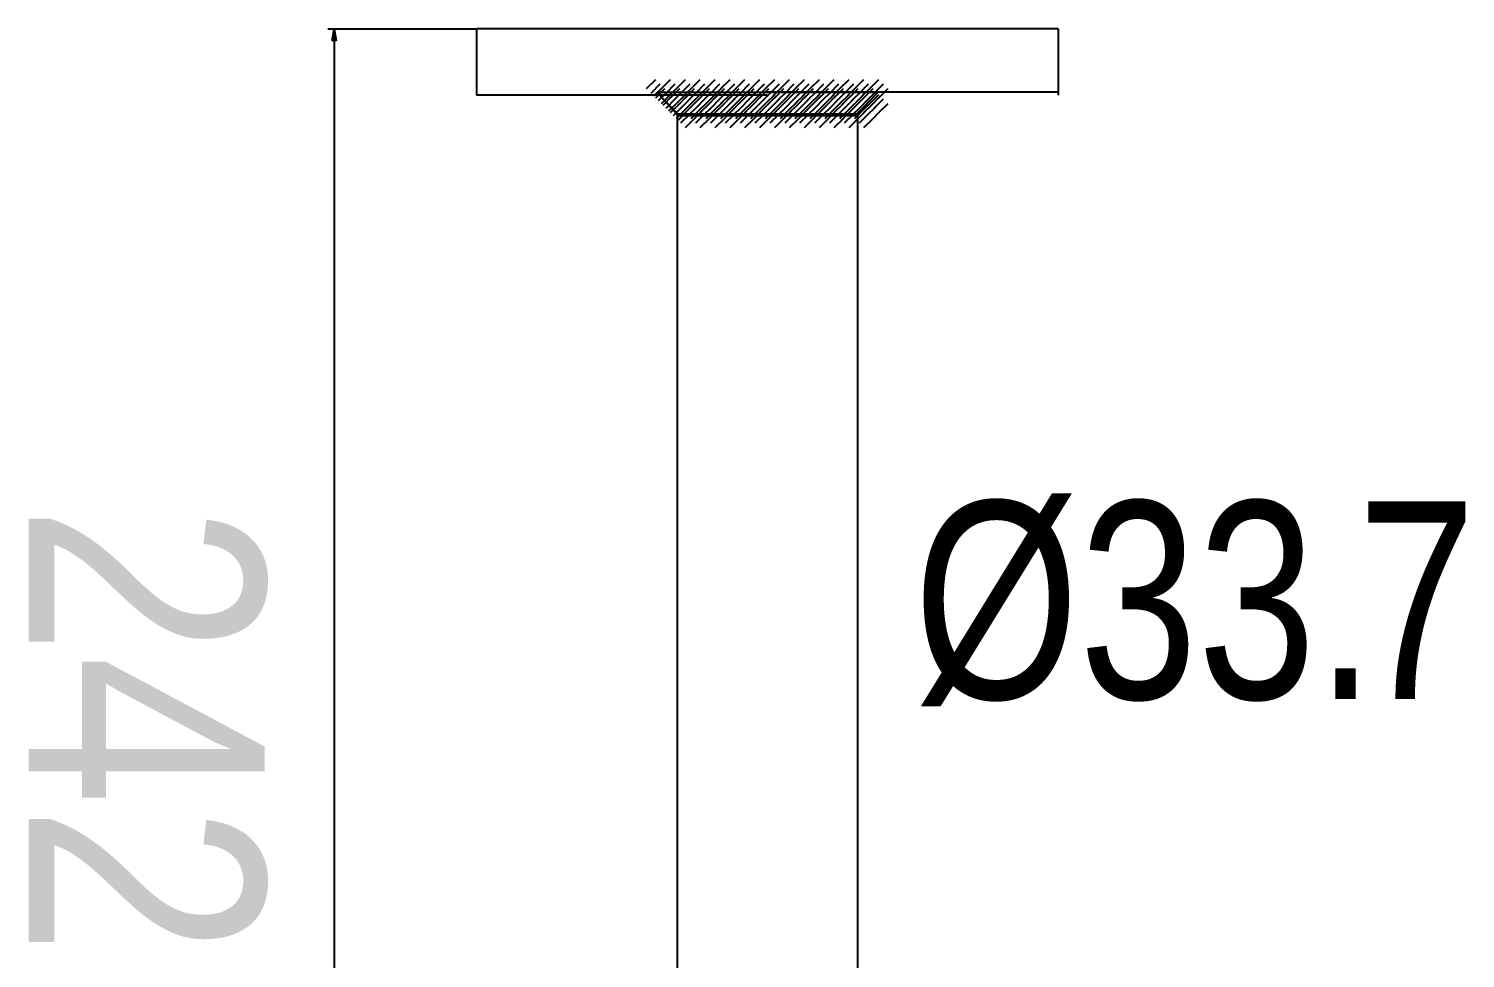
# Model space of a CAD drawing. Extents: x 0 to 170, y 4 to 247.
# Drawn here: x 8.63 to 35.9, y 17.42 to 35.07 of the extents above; entities that cross this region are included whole.
import ezdxf

# ---------------------------------------------------------------- set-up
doc = ezdxf.new("R2010")
doc.units = 0
doc.layers.add('LIVELLO_1', color=160, linetype='Continuous')
doc.styles.add('STD', font='txt')

# ---------------------------------------------------------------- blocks, each defined once
blk = doc.blocks.new('AI9-BLK319')
at = {"layer": 'LIVELLO_1', "color": 7}
for p, q in [((1.660967, -0.150378), (1.835461, 0.024288)), ((1.7483, -0.238228), (1.922794, -0.063907)), ((1.835461, -0.323322), (2.008577, -0.150378))]:
    blk.add_line(p, q, dxfattribs=at)
blk = doc.blocks.new('AI9-BLK318')
at = {"layer": 'LIVELLO_1', "color": 7}
blk.add_blockref('AI9-BLK319', (0, 0), dxfattribs=at)
blk = doc.blocks.new('AI9-BLK317')
at = {"layer": 'LIVELLO_1', "color": 7}
for p, q in [((1.768712, -0.079926), (1.941828, 0.094396)), ((1.854495, -0.16502), (2.029161, 0.007924)), ((1.941828, -0.253215), (2.115633, -0.079926))]:
    blk.add_line(p, q, dxfattribs=at)
blk = doc.blocks.new('AI9-BLK316')
at = {"layer": 'LIVELLO_1', "color": 7}
blk.add_blockref('AI9-BLK317', (0, 0), dxfattribs=at)
blk = doc.blocks.new('AI9-BLK315')
at = {"layer": 'LIVELLO_1', "color": 7}
for p, q in [((1.839423, 0.008613), (2.011677, 0.181557)), ((1.925895, -0.078204), (2.099011, 0.095085)), ((2.011677, -0.164676), (2.186171, 0.008613))]:
    blk.add_line(p, q, dxfattribs=at)
blk = doc.blocks.new('AI9-BLK314')
at = {"layer": 'LIVELLO_1', "color": 7}
blk.add_blockref('AI9-BLK315', (0, 0), dxfattribs=at)
blk = doc.blocks.new('AI9-BLK311')
at = {"layer": 'LIVELLO_1', "color": 7}
for p, q in [((1.379502, -0.150378), (1.553996, 0.024288)), ((1.466663, -0.238228), (1.639779, -0.063907)), ((1.553996, -0.323322), (1.726251, -0.150378))]:
    blk.add_line(p, q, dxfattribs=at)
blk = doc.blocks.new('AI9-BLK310')
at = {"layer": 'LIVELLO_1', "color": 7}
blk.add_blockref('AI9-BLK311', (0, 0), dxfattribs=at)
blk = doc.blocks.new('AI9-BLK309')
at = {"layer": 'LIVELLO_1', "color": 7}
for p, q in [((1.520579, -0.079926), (1.694384, 0.094396)), ((1.607051, -0.16502), (1.780167, 0.007924)), ((1.694384, -0.253215), (1.8675, -0.079926))]:
    blk.add_line(p, q, dxfattribs=at)
blk = doc.blocks.new('AI9-BLK308')
at = {"layer": 'LIVELLO_1', "color": 7}
blk.add_blockref('AI9-BLK309', (0, 0), dxfattribs=at)
blk = doc.blocks.new('AI9-BLK307')
at = {"layer": 'LIVELLO_1', "color": 7}
for p, q in [((1.660967, 0.008613), (1.835461, 0.181557)), ((1.7483, -0.078204), (1.922794, 0.095085)), ((1.835461, -0.164676), (2.008577, 0.008613))]:
    blk.add_line(p, q, dxfattribs=at)
blk = doc.blocks.new('AI9-BLK306')
at = {"layer": 'LIVELLO_1', "color": 7}
blk.add_blockref('AI9-BLK307', (0, 0), dxfattribs=at)
blk = doc.blocks.new('AI9-BLK305')
at = {"layer": 'LIVELLO_1', "color": 7}
for p, q in [((1.768712, 0.088711), (1.941828, 0.261655)), ((1.854495, 0.000517), (2.029161, 0.173805)), ((1.941828, -0.085955), (2.115633, 0.088711))]:
    blk.add_line(p, q, dxfattribs=at)
blk = doc.blocks.new('AI9-BLK304')
at = {"layer": 'LIVELLO_1', "color": 7}
blk.add_blockref('AI9-BLK305', (0, 0), dxfattribs=at)
blk = doc.blocks.new('AI9-BLK303')
at = {"layer": 'LIVELLO_1', "color": 7}
for p, q in [((1.839423, 0.158647), (2.011677, 0.331935)), ((1.925895, 0.072175), (2.099011, 0.246841)), ((2.011677, -0.015675), (2.186171, 0.158647))]:
    blk.add_line(p, q, dxfattribs=at)
blk = doc.blocks.new('AI9-BLK302')
at = {"layer": 'LIVELLO_1', "color": 7}
blk.add_blockref('AI9-BLK303', (0, 0), dxfattribs=at)
blk = doc.blocks.new('AI9-BLK301')
at = {"layer": 'LIVELLO_1', "color": 7}
for p, q in [((1.097866, -0.150378), (1.270121, 0.024288)), ((1.184338, -0.238228), (1.357454, -0.063907)), ((1.270121, -0.323322), (1.444615, -0.150378))]:
    blk.add_line(p, q, dxfattribs=at)
blk = doc.blocks.new('AI9-BLK300')
at = {"layer": 'LIVELLO_1', "color": 7}
blk.add_blockref('AI9-BLK301', (0, 0), dxfattribs=at)
blk = doc.blocks.new('AI9-BLK299')
at = {"layer": 'LIVELLO_1', "color": 7}
for p, q in [((1.238253, -0.079926), (1.411369, 0.094396)), ((1.325587, -0.16502), (1.49853, 0.007924)), ((1.411369, -0.253215), (1.585864, -0.079926))]:
    blk.add_line(p, q, dxfattribs=at)
blk = doc.blocks.new('AI9-BLK298')
at = {"layer": 'LIVELLO_1', "color": 7}
blk.add_blockref('AI9-BLK299', (0, 0), dxfattribs=at)
blk = doc.blocks.new('AI9-BLK297')
at = {"layer": 'LIVELLO_1', "color": 7}
for p, q in [((1.379502, 0.008613), (1.553996, 0.181557)), ((1.466663, -0.078204), (1.639779, 0.095085)), ((1.553996, -0.164676), (1.726251, 0.008613))]:
    blk.add_line(p, q, dxfattribs=at)
blk = doc.blocks.new('AI9-BLK296')
at = {"layer": 'LIVELLO_1', "color": 7}
blk.add_blockref('AI9-BLK297', (0, 0), dxfattribs=at)
blk = doc.blocks.new('AI9-BLK295')
at = {"layer": 'LIVELLO_1', "color": 7}
for p, q in [((1.520579, 0.088711), (1.694384, 0.261655)), ((1.607051, 0.000517), (1.780167, 0.173805)), ((1.694384, -0.085955), (1.8675, 0.088711))]:
    blk.add_line(p, q, dxfattribs=at)
blk = doc.blocks.new('AI9-BLK294')
at = {"layer": 'LIVELLO_1', "color": 7}
blk.add_blockref('AI9-BLK295', (0, 0), dxfattribs=at)
blk = doc.blocks.new('AI9-BLK293')
at = {"layer": 'LIVELLO_1', "color": 7}
for p, q in [((1.660967, 0.158647), (1.835461, 0.331935)), ((1.7483, 0.072175), (1.922794, 0.246841)), ((1.835461, -0.015675), (2.008577, 0.158647))]:
    blk.add_line(p, q, dxfattribs=at)
blk = doc.blocks.new('AI9-BLK292')
at = {"layer": 'LIVELLO_1', "color": 7}
blk.add_blockref('AI9-BLK293', (0, 0), dxfattribs=at)
blk = doc.blocks.new('AI9-BLK291')
at = {"layer": 'LIVELLO_1', "color": 7}
for p, q in [((0.81399, -0.150378), (0.988484, 0.024288)), ((0.901323, -0.238228), (1.075817, -0.063907)), ((0.988484, -0.323322), (1.1616, -0.150378))]:
    blk.add_line(p, q, dxfattribs=at)
blk = doc.blocks.new('AI9-BLK290')
at = {"layer": 'LIVELLO_1', "color": 7}
blk.add_blockref('AI9-BLK291', (0, 0), dxfattribs=at)
blk = doc.blocks.new('AI9-BLK289')
at = {"layer": 'LIVELLO_1', "color": 7}
for p, q in [((0.956617, -0.079926), (1.129733, 0.094396)), ((1.0424, -0.16502), (1.216894, 0.007924)), ((1.129733, -0.253215), (1.303538, -0.079926))]:
    blk.add_line(p, q, dxfattribs=at)
blk = doc.blocks.new('AI9-BLK288')
at = {"layer": 'LIVELLO_1', "color": 7}
blk.add_blockref('AI9-BLK289', (0, 0), dxfattribs=at)
blk = doc.blocks.new('AI9-BLK287')
at = {"layer": 'LIVELLO_1', "color": 7}
for p, q in [((1.097866, 0.008613), (1.270121, 0.181557)), ((1.184338, -0.078204), (1.357454, 0.095085)), ((1.270121, -0.164676), (1.444615, 0.008613))]:
    blk.add_line(p, q, dxfattribs=at)
blk = doc.blocks.new('AI9-BLK286')
at = {"layer": 'LIVELLO_1', "color": 7}
blk.add_blockref('AI9-BLK287', (0, 0), dxfattribs=at)
blk = doc.blocks.new('AI9-BLK285')
at = {"layer": 'LIVELLO_1', "color": 7}
for p, q in [((1.238253, 0.088711), (1.411369, 0.261655)), ((1.325587, 0.000517), (1.49853, 0.173805)), ((1.411369, -0.085955), (1.585864, 0.088711))]:
    blk.add_line(p, q, dxfattribs=at)
blk = doc.blocks.new('AI9-BLK284')
at = {"layer": 'LIVELLO_1', "color": 7}
blk.add_blockref('AI9-BLK285', (0, 0), dxfattribs=at)
blk = doc.blocks.new('AI9-BLK283')
at = {"layer": 'LIVELLO_1', "color": 7}
for p, q in [((1.379502, 0.158647), (1.553996, 0.331935)), ((1.466663, 0.072175), (1.639779, 0.246841)), ((1.553996, -0.015675), (1.726251, 0.158647))]:
    blk.add_line(p, q, dxfattribs=at)
blk = doc.blocks.new('AI9-BLK282')
at = {"layer": 'LIVELLO_1', "color": 7}
blk.add_blockref('AI9-BLK283', (0, 0), dxfattribs=at)
blk = doc.blocks.new('AI9-BLK281')
at = {"layer": 'LIVELLO_1', "color": 7}
for p, q in [((0.532353, -0.150378), (0.70702, 0.024288)), ((0.619687, -0.238228), (0.792803, -0.063907)), ((0.70702, -0.323322), (0.879274, -0.150378))]:
    blk.add_line(p, q, dxfattribs=at)
blk = doc.blocks.new('AI9-BLK280')
at = {"layer": 'LIVELLO_1', "color": 7}
blk.add_blockref('AI9-BLK281', (0, 0), dxfattribs=at)
blk = doc.blocks.new('AI9-BLK279')
at = {"layer": 'LIVELLO_1', "color": 7}
for p, q in [((0.673602, -0.079926), (0.847407, 0.094396)), ((0.760074, -0.16502), (0.93319, 0.007924)), ((0.847407, -0.253215), (1.020523, -0.079926))]:
    blk.add_line(p, q, dxfattribs=at)
blk = doc.blocks.new('AI9-BLK278')
at = {"layer": 'LIVELLO_1', "color": 7}
blk.add_blockref('AI9-BLK279', (0, 0), dxfattribs=at)
blk = doc.blocks.new('AI9-BLK277')
at = {"layer": 'LIVELLO_1', "color": 7}
for p, q in [((0.81399, 0.008613), (0.988484, 0.181557)), ((0.901323, -0.078204), (1.075817, 0.095085)), ((0.988484, -0.164676), (1.1616, 0.008613))]:
    blk.add_line(p, q, dxfattribs=at)
blk = doc.blocks.new('AI9-BLK276')
at = {"layer": 'LIVELLO_1', "color": 7}
blk.add_blockref('AI9-BLK277', (0, 0), dxfattribs=at)
blk = doc.blocks.new('AI9-BLK275')
at = {"layer": 'LIVELLO_1', "color": 7}
for p, q in [((0.956617, 0.088711), (1.129733, 0.261655)), ((1.0424, 0.000517), (1.216894, 0.173805)), ((1.129733, -0.085955), (1.303538, 0.088711))]:
    blk.add_line(p, q, dxfattribs=at)
blk = doc.blocks.new('AI9-BLK274')
at = {"layer": 'LIVELLO_1', "color": 7}
blk.add_blockref('AI9-BLK275', (0, 0), dxfattribs=at)
blk = doc.blocks.new('AI9-BLK273')
at = {"layer": 'LIVELLO_1', "color": 7}
for p, q in [((1.097866, 0.158647), (1.270121, 0.331935)), ((1.184338, 0.072175), (1.357454, 0.246841)), ((1.270121, -0.015675), (1.444615, 0.158647))]:
    blk.add_line(p, q, dxfattribs=at)
blk = doc.blocks.new('AI9-BLK272')
at = {"layer": 'LIVELLO_1', "color": 7}
blk.add_blockref('AI9-BLK273', (0, 0), dxfattribs=at)
blk = doc.blocks.new('AI9-BLK271')
at = {"layer": 'LIVELLO_1', "color": 7}
for p, q in [((0.250889, -0.150378), (0.423144, 0.024288)), ((0.33805, -0.238228), (0.510477, -0.063907)), ((0.423144, -0.323322), (0.597638, -0.150378))]:
    blk.add_line(p, q, dxfattribs=at)
blk = doc.blocks.new('AI9-BLK270')
at = {"layer": 'LIVELLO_1', "color": 7}
blk.add_blockref('AI9-BLK271', (0, 0), dxfattribs=at)
blk = doc.blocks.new('AI9-BLK269')
at = {"layer": 'LIVELLO_1', "color": 7}
for p, q in [((0.391277, -0.079926), (0.564393, 0.094396)), ((0.478438, -0.16502), (0.651554, 0.007924)), ((0.564393, -0.253215), (0.738887, -0.079926))]:
    blk.add_line(p, q, dxfattribs=at)
blk = doc.blocks.new('AI9-BLK268')
at = {"layer": 'LIVELLO_1', "color": 7}
blk.add_blockref('AI9-BLK269', (0, 0), dxfattribs=at)
blk = doc.blocks.new('AI9-BLK267')
at = {"layer": 'LIVELLO_1', "color": 7}
for p, q in [((0.532353, 0.008613), (0.70702, 0.181557)), ((0.619687, -0.078204), (0.792803, 0.095085)), ((0.70702, -0.164676), (0.879274, 0.008613))]:
    blk.add_line(p, q, dxfattribs=at)
blk = doc.blocks.new('AI9-BLK266')
at = {"layer": 'LIVELLO_1', "color": 7}
blk.add_blockref('AI9-BLK267', (0, 0), dxfattribs=at)
blk = doc.blocks.new('AI9-BLK265')
at = {"layer": 'LIVELLO_1', "color": 7}
for p, q in [((0.673602, 0.088711), (0.847407, 0.261655)), ((0.760074, 0.000517), (0.93319, 0.173805)), ((0.847407, -0.085955), (1.020523, 0.088711))]:
    blk.add_line(p, q, dxfattribs=at)
blk = doc.blocks.new('AI9-BLK264')
at = {"layer": 'LIVELLO_1', "color": 7}
blk.add_blockref('AI9-BLK265', (0, 0), dxfattribs=at)
blk = doc.blocks.new('AI9-BLK263')
at = {"layer": 'LIVELLO_1', "color": 7}
for p, q in [((0.81399, 0.158647), (0.988484, 0.331935)), ((0.901323, 0.072175), (1.075817, 0.246841)), ((0.988484, -0.015675), (1.1616, 0.158647))]:
    blk.add_line(p, q, dxfattribs=at)
blk = doc.blocks.new('AI9-BLK262')
at = {"layer": 'LIVELLO_1', "color": 7}
blk.add_blockref('AI9-BLK263', (0, 0), dxfattribs=at)
blk = doc.blocks.new('AI9-BLK261')
at = {"layer": 'LIVELLO_1', "color": 7}
for p, q in [((-0.032987, -0.150378), (0.141507, 0.024288)), ((0.054346, -0.238228), (0.22884, -0.063907)), ((0.141507, -0.323322), (0.314623, -0.150378))]:
    blk.add_line(p, q, dxfattribs=at)
blk = doc.blocks.new('AI9-BLK260')
at = {"layer": 'LIVELLO_1', "color": 7}
blk.add_blockref('AI9-BLK261', (0, 0), dxfattribs=at)
blk = doc.blocks.new('AI9-BLK259')
at = {"layer": 'LIVELLO_1', "color": 7}
for p, q in [((0.10964, -0.079926), (0.282756, 0.094396)), ((0.195423, -0.16502), (0.369917, 0.007924)), ((0.282756, -0.253215), (0.456561, -0.079926))]:
    blk.add_line(p, q, dxfattribs=at)
blk = doc.blocks.new('AI9-BLK258')
at = {"layer": 'LIVELLO_1', "color": 7}
blk.add_blockref('AI9-BLK259', (0, 0), dxfattribs=at)
blk = doc.blocks.new('AI9-BLK257')
at = {"layer": 'LIVELLO_1', "color": 7}
for p, q in [((0.250889, 0.008613), (0.423144, 0.181557)), ((0.33805, -0.078204), (0.510477, 0.095085)), ((0.423144, -0.164676), (0.597638, 0.008613))]:
    blk.add_line(p, q, dxfattribs=at)
blk = doc.blocks.new('AI9-BLK256')
at = {"layer": 'LIVELLO_1', "color": 7}
blk.add_blockref('AI9-BLK257', (0, 0), dxfattribs=at)
blk = doc.blocks.new('AI9-BLK255')
at = {"layer": 'LIVELLO_1', "color": 7}
for p, q in [((0.391277, 0.088711), (0.564393, 0.261655)), ((0.478438, 0.000517), (0.651554, 0.173805)), ((0.564393, -0.085955), (0.738887, 0.088711))]:
    blk.add_line(p, q, dxfattribs=at)
blk = doc.blocks.new('AI9-BLK254')
at = {"layer": 'LIVELLO_1', "color": 7}
blk.add_blockref('AI9-BLK255', (0, 0), dxfattribs=at)
blk = doc.blocks.new('AI9-BLK253')
at = {"layer": 'LIVELLO_1', "color": 7}
for p, q in [((0.532353, 0.158647), (0.70702, 0.331935)), ((0.619687, 0.072175), (0.792803, 0.246841)), ((0.70702, -0.015675), (0.879274, 0.158647))]:
    blk.add_line(p, q, dxfattribs=at)
blk = doc.blocks.new('AI9-BLK252')
at = {"layer": 'LIVELLO_1', "color": 7}
blk.add_blockref('AI9-BLK253', (0, 0), dxfattribs=at)
blk = doc.blocks.new('AI9-BLK251')
at = {"layer": 'LIVELLO_1', "color": 7}
for p, q in [((-0.314623, -0.150378), (-0.140129, 0.024288)), ((-0.22729, -0.238228), (-0.054174, -0.063907)), ((-0.140129, -0.323322), (0.032298, -0.150378))]:
    blk.add_line(p, q, dxfattribs=at)
blk = doc.blocks.new('AI9-BLK250')
at = {"layer": 'LIVELLO_1', "color": 7}
blk.add_blockref('AI9-BLK251', (0, 0), dxfattribs=at)
blk = doc.blocks.new('AI9-BLK249')
at = {"layer": 'LIVELLO_1', "color": 7}
for p, q in [((-0.173374, -0.079926), (0.000431, 0.094396)), ((-0.086903, -0.16502), (0.086214, 0.007924)), ((0.000431, -0.253215), (0.173547, -0.079926))]:
    blk.add_line(p, q, dxfattribs=at)
blk = doc.blocks.new('AI9-BLK248')
at = {"layer": 'LIVELLO_1', "color": 7}
blk.add_blockref('AI9-BLK249', (0, 0), dxfattribs=at)
blk = doc.blocks.new('AI9-BLK247')
at = {"layer": 'LIVELLO_1', "color": 7}
for p, q in [((-0.032987, 0.008613), (0.141507, 0.181557)), ((0.054346, -0.078204), (0.22884, 0.095085)), ((0.141507, -0.164676), (0.314623, 0.008613))]:
    blk.add_line(p, q, dxfattribs=at)
blk = doc.blocks.new('AI9-BLK246')
at = {"layer": 'LIVELLO_1', "color": 7}
blk.add_blockref('AI9-BLK247', (0, 0), dxfattribs=at)
blk = doc.blocks.new('AI9-BLK245')
at = {"layer": 'LIVELLO_1', "color": 7}
for p, q in [((0.10964, 0.088711), (0.282756, 0.261655)), ((0.195423, 0.000517), (0.369917, 0.173805)), ((0.282756, -0.085955), (0.456561, 0.088711))]:
    blk.add_line(p, q, dxfattribs=at)
blk = doc.blocks.new('AI9-BLK244')
at = {"layer": 'LIVELLO_1', "color": 7}
blk.add_blockref('AI9-BLK245', (0, 0), dxfattribs=at)
blk = doc.blocks.new('AI9-BLK243')
at = {"layer": 'LIVELLO_1', "color": 7}
for p, q in [((0.250889, 0.158647), (0.423144, 0.331935)), ((0.33805, 0.072175), (0.510477, 0.246841)), ((0.423144, -0.015675), (0.597638, 0.158647))]:
    blk.add_line(p, q, dxfattribs=at)
blk = doc.blocks.new('AI9-BLK242')
at = {"layer": 'LIVELLO_1', "color": 7}
blk.add_blockref('AI9-BLK243', (0, 0), dxfattribs=at)
blk = doc.blocks.new('AI9-BLK241')
at = {"layer": 'LIVELLO_1', "color": 7}
for p, q in [((-0.59626, -0.150378), (-0.423833, 0.024288)), ((-0.508927, -0.238228), (-0.3365, -0.063907)), ((-0.423833, -0.323322), (-0.249339, -0.150378))]:
    blk.add_line(p, q, dxfattribs=at)
blk = doc.blocks.new('AI9-BLK240')
at = {"layer": 'LIVELLO_1', "color": 7}
blk.add_blockref('AI9-BLK241', (0, 0), dxfattribs=at)
blk = doc.blocks.new('AI9-BLK239')
at = {"layer": 'LIVELLO_1', "color": 7}
for p, q in [((-0.4557, -0.079926), (-0.282584, 0.094396)), ((-0.368539, -0.16502), (-0.195423, 0.007924)), ((-0.282584, -0.253215), (-0.10809, -0.079926))]:
    blk.add_line(p, q, dxfattribs=at)
blk = doc.blocks.new('AI9-BLK238')
at = {"layer": 'LIVELLO_1', "color": 7}
blk.add_blockref('AI9-BLK239', (0, 0), dxfattribs=at)
blk = doc.blocks.new('AI9-BLK237')
at = {"layer": 'LIVELLO_1', "color": 7}
for p, q in [((-0.314623, 0.008613), (-0.140129, 0.181557)), ((-0.22729, -0.078204), (-0.054174, 0.095085)), ((-0.140129, -0.164676), (0.032298, 0.008613))]:
    blk.add_line(p, q, dxfattribs=at)
blk = doc.blocks.new('AI9-BLK236')
at = {"layer": 'LIVELLO_1', "color": 7}
blk.add_blockref('AI9-BLK237', (0, 0), dxfattribs=at)
blk = doc.blocks.new('AI9-BLK235')
at = {"layer": 'LIVELLO_1', "color": 7}
for p, q in [((-0.173374, 0.088711), (0.000431, 0.261655)), ((-0.086903, 0.000517), (0.086214, 0.173805)), ((0.000431, -0.085955), (0.173547, 0.088711))]:
    blk.add_line(p, q, dxfattribs=at)
blk = doc.blocks.new('AI9-BLK234')
at = {"layer": 'LIVELLO_1', "color": 7}
blk.add_blockref('AI9-BLK235', (0, 0), dxfattribs=at)
blk = doc.blocks.new('AI9-BLK233')
at = {"layer": 'LIVELLO_1', "color": 7}
for p, q in [((-0.032987, 0.158647), (0.141507, 0.331935)), ((0.054346, 0.072175), (0.22884, 0.246841)), ((0.141507, -0.015675), (0.314623, 0.158647))]:
    blk.add_line(p, q, dxfattribs=at)
blk = doc.blocks.new('AI9-BLK232')
at = {"layer": 'LIVELLO_1', "color": 7}
blk.add_blockref('AI9-BLK233', (0, 0), dxfattribs=at)
blk = doc.blocks.new('AI9-BLK231')
at = {"layer": 'LIVELLO_1', "color": 7}
for p, q in [((-0.878585, -0.150378), (-0.705469, 0.024288)), ((-0.79263, -0.238228), (-0.618136, -0.063907)), ((-0.705469, -0.323322), (-0.532353, -0.150378))]:
    blk.add_line(p, q, dxfattribs=at)
blk = doc.blocks.new('AI9-BLK230')
at = {"layer": 'LIVELLO_1', "color": 7}
blk.add_blockref('AI9-BLK231', (0, 0), dxfattribs=at)
blk = doc.blocks.new('AI9-BLK229')
at = {"layer": 'LIVELLO_1', "color": 7}
for p, q in [((-0.737337, -0.079926), (-0.564221, 0.094396)), ((-0.651554, -0.16502), (-0.47706, 0.007924)), ((-0.564221, -0.253215), (-0.390415, -0.079926))]:
    blk.add_line(p, q, dxfattribs=at)
blk = doc.blocks.new('AI9-BLK228')
at = {"layer": 'LIVELLO_1', "color": 7}
blk.add_blockref('AI9-BLK229', (0, 0), dxfattribs=at)
blk = doc.blocks.new('AI9-BLK227')
at = {"layer": 'LIVELLO_1', "color": 7}
for p, q in [((-0.59626, 0.008613), (-0.423833, 0.181557)), ((-0.508927, -0.078204), (-0.3365, 0.095085)), ((-0.423833, -0.164676), (-0.249339, 0.008613))]:
    blk.add_line(p, q, dxfattribs=at)
blk = doc.blocks.new('AI9-BLK226')
at = {"layer": 'LIVELLO_1', "color": 7}
blk.add_blockref('AI9-BLK227', (0, 0), dxfattribs=at)
blk = doc.blocks.new('AI9-BLK225')
at = {"layer": 'LIVELLO_1', "color": 7}
for p, q in [((-0.4557, 0.088711), (-0.282584, 0.261655)), ((-0.368539, 0.000517), (-0.195423, 0.173805)), ((-0.282584, -0.085955), (-0.10809, 0.088711))]:
    blk.add_line(p, q, dxfattribs=at)
blk = doc.blocks.new('AI9-BLK224')
at = {"layer": 'LIVELLO_1', "color": 7}
blk.add_blockref('AI9-BLK225', (0, 0), dxfattribs=at)
blk = doc.blocks.new('AI9-BLK223')
at = {"layer": 'LIVELLO_1', "color": 7}
for p, q in [((-0.314623, 0.158647), (-0.140129, 0.331935)), ((-0.22729, 0.072175), (-0.054174, 0.246841)), ((-0.140129, -0.015675), (0.032298, 0.158647))]:
    blk.add_line(p, q, dxfattribs=at)
blk = doc.blocks.new('AI9-BLK222')
at = {"layer": 'LIVELLO_1', "color": 7}
blk.add_blockref('AI9-BLK223', (0, 0), dxfattribs=at)
blk = doc.blocks.new('AI9-BLK221')
at = {"layer": 'LIVELLO_1', "color": 7}
for p, q in [((-1.1616, -0.150378), (-0.987106, 0.024288)), ((-1.074267, -0.238228), (-0.901151, -0.063907)), ((-0.987106, -0.323322), (-0.814679, -0.150378))]:
    blk.add_line(p, q, dxfattribs=at)
blk = doc.blocks.new('AI9-BLK220')
at = {"layer": 'LIVELLO_1', "color": 7}
blk.add_blockref('AI9-BLK221', (0, 0), dxfattribs=at)
blk = doc.blocks.new('AI9-BLK219')
at = {"layer": 'LIVELLO_1', "color": 7}
for p, q in [((-1.020351, -0.079926), (-0.846546, 0.094396)), ((-0.93319, -0.16502), (-0.759385, 0.007924)), ((-0.846546, -0.253215), (-0.67343, -0.079926))]:
    blk.add_line(p, q, dxfattribs=at)
blk = doc.blocks.new('AI9-BLK218')
at = {"layer": 'LIVELLO_1', "color": 7}
blk.add_blockref('AI9-BLK219', (0, 0), dxfattribs=at)
blk = doc.blocks.new('AI9-BLK217')
at = {"layer": 'LIVELLO_1', "color": 7}
for p, q in [((-0.878585, 0.008613), (-0.705469, 0.181557)), ((-0.79263, -0.078204), (-0.618136, 0.095085)), ((-0.705469, -0.164676), (-0.532353, 0.008613))]:
    blk.add_line(p, q, dxfattribs=at)
blk = doc.blocks.new('AI9-BLK216')
at = {"layer": 'LIVELLO_1', "color": 7}
blk.add_blockref('AI9-BLK217', (0, 0), dxfattribs=at)
blk = doc.blocks.new('AI9-BLK215')
at = {"layer": 'LIVELLO_1', "color": 7}
for p, q in [((-0.737337, 0.088711), (-0.564221, 0.261655)), ((-0.651554, 0.000517), (-0.47706, 0.173805)), ((-0.564221, -0.085955), (-0.390415, 0.088711))]:
    blk.add_line(p, q, dxfattribs=at)
blk = doc.blocks.new('AI9-BLK214')
at = {"layer": 'LIVELLO_1', "color": 7}
blk.add_blockref('AI9-BLK215', (0, 0), dxfattribs=at)
blk = doc.blocks.new('AI9-BLK213')
at = {"layer": 'LIVELLO_1', "color": 7}
for p, q in [((-0.59626, 0.158647), (-0.423833, 0.331935)), ((-0.508927, 0.072175), (-0.3365, 0.246841)), ((-0.423833, -0.015675), (-0.249339, 0.158647))]:
    blk.add_line(p, q, dxfattribs=at)
blk = doc.blocks.new('AI9-BLK212')
at = {"layer": 'LIVELLO_1', "color": 7}
blk.add_blockref('AI9-BLK213', (0, 0), dxfattribs=at)
blk = doc.blocks.new('AI9-BLK211')
at = {"layer": 'LIVELLO_1', "color": 7}
for p, q in [((-1.443237, -0.150378), (-1.27081, 0.024288)), ((-1.355903, -0.238228), (-1.183476, -0.063907)), ((-1.27081, -0.323322), (-1.096316, -0.150378))]:
    blk.add_line(p, q, dxfattribs=at)
blk = doc.blocks.new('AI9-BLK210')
at = {"layer": 'LIVELLO_1', "color": 7}
blk.add_blockref('AI9-BLK211', (0, 0), dxfattribs=at)
blk = doc.blocks.new('AI9-BLK209')
at = {"layer": 'LIVELLO_1', "color": 7}
for p, q in [((-1.302677, -0.079926), (-1.129561, 0.094396)), ((-1.215516, -0.16502), (-1.0424, 0.007924)), ((-1.129561, -0.253215), (-0.955067, -0.079926))]:
    blk.add_line(p, q, dxfattribs=at)
blk = doc.blocks.new('AI9-BLK208')
at = {"layer": 'LIVELLO_1', "color": 7}
blk.add_blockref('AI9-BLK209', (0, 0), dxfattribs=at)
blk = doc.blocks.new('AI9-BLK207')
at = {"layer": 'LIVELLO_1', "color": 7}
for p, q in [((-1.1616, 0.008613), (-0.987106, 0.181557)), ((-1.074267, -0.078204), (-0.901151, 0.095085)), ((-0.987106, -0.164676), (-0.814679, 0.008613))]:
    blk.add_line(p, q, dxfattribs=at)
blk = doc.blocks.new('AI9-BLK206')
at = {"layer": 'LIVELLO_1', "color": 7}
blk.add_blockref('AI9-BLK207', (0, 0), dxfattribs=at)
blk = doc.blocks.new('AI9-BLK205')
at = {"layer": 'LIVELLO_1', "color": 7}
for p, q in [((-1.020351, 0.088711), (-0.846546, 0.261655)), ((-0.93319, 0.000517), (-0.759385, 0.173805)), ((-0.846546, -0.085955), (-0.67343, 0.088711))]:
    blk.add_line(p, q, dxfattribs=at)
blk = doc.blocks.new('AI9-BLK204')
at = {"layer": 'LIVELLO_1', "color": 7}
blk.add_blockref('AI9-BLK205', (0, 0), dxfattribs=at)
blk = doc.blocks.new('AI9-BLK203')
at = {"layer": 'LIVELLO_1', "color": 7}
for p, q in [((-0.878585, 0.158647), (-0.705469, 0.331935)), ((-0.79263, 0.072175), (-0.618136, 0.246841)), ((-0.705469, -0.015675), (-0.532353, 0.158647))]:
    blk.add_line(p, q, dxfattribs=at)
blk = doc.blocks.new('AI9-BLK202')
at = {"layer": 'LIVELLO_1', "color": 7}
blk.add_blockref('AI9-BLK203', (0, 0), dxfattribs=at)
blk = doc.blocks.new('AI9-BLK201')
at = {"layer": 'LIVELLO_1', "color": 7}
for p, q in [((-1.725562, -0.150378), (-1.552446, 0.024288)), ((-1.639607, -0.238228), (-1.465113, -0.063907)), ((-1.552446, -0.323322), (-1.37933, -0.150378))]:
    blk.add_line(p, q, dxfattribs=at)
blk = doc.blocks.new('AI9-BLK200')
at = {"layer": 'LIVELLO_1', "color": 7}
blk.add_blockref('AI9-BLK201', (0, 0), dxfattribs=at)
blk = doc.blocks.new('AI9-BLK199')
at = {"layer": 'LIVELLO_1', "color": 7}
for p, q in [((-1.584313, -0.079926), (-1.411197, 0.094396)), ((-1.49853, -0.16502), (-1.324036, 0.007924)), ((-1.411197, -0.253215), (-1.237392, -0.079926))]:
    blk.add_line(p, q, dxfattribs=at)
blk = doc.blocks.new('AI9-BLK198')
at = {"layer": 'LIVELLO_1', "color": 7}
blk.add_blockref('AI9-BLK199', (0, 0), dxfattribs=at)
blk = doc.blocks.new('AI9-BLK197')
at = {"layer": 'LIVELLO_1', "color": 7}
for p, q in [((-1.443237, 0.008613), (-1.27081, 0.181557)), ((-1.355903, -0.078204), (-1.183476, 0.095085)), ((-1.27081, -0.164676), (-1.096316, 0.008613))]:
    blk.add_line(p, q, dxfattribs=at)
blk = doc.blocks.new('AI9-BLK196')
at = {"layer": 'LIVELLO_1', "color": 7}
blk.add_blockref('AI9-BLK197', (0, 0), dxfattribs=at)
blk = doc.blocks.new('AI9-BLK195')
at = {"layer": 'LIVELLO_1', "color": 7}
for p, q in [((-1.302677, 0.088711), (-1.129561, 0.261655)), ((-1.215516, 0.000517), (-1.0424, 0.173805)), ((-1.129561, -0.085955), (-0.955067, 0.088711))]:
    blk.add_line(p, q, dxfattribs=at)
blk = doc.blocks.new('AI9-BLK194')
at = {"layer": 'LIVELLO_1', "color": 7}
blk.add_blockref('AI9-BLK195', (0, 0), dxfattribs=at)
blk = doc.blocks.new('AI9-BLK193')
at = {"layer": 'LIVELLO_1', "color": 7}
for p, q in [((-1.1616, 0.158647), (-0.987106, 0.331935)), ((-1.074267, 0.072175), (-0.901151, 0.246841)), ((-0.987106, -0.015675), (-0.814679, 0.158647))]:
    blk.add_line(p, q, dxfattribs=at)
blk = doc.blocks.new('AI9-BLK192')
at = {"layer": 'LIVELLO_1', "color": 7}
blk.add_blockref('AI9-BLK193', (0, 0), dxfattribs=at)
blk = doc.blocks.new('AI9-BLK191')
at = {"layer": 'LIVELLO_1', "color": 7}
for p, q in [((-1.867328, -0.079926), (-1.693523, 0.094396)), ((-1.780167, -0.16502), (-1.60774, 0.007924)), ((-1.693523, -0.253215), (-1.520579, -0.079926))]:
    blk.add_line(p, q, dxfattribs=at)
blk = doc.blocks.new('AI9-BLK190')
at = {"layer": 'LIVELLO_1', "color": 7}
blk.add_blockref('AI9-BLK191', (0, 0), dxfattribs=at)
blk = doc.blocks.new('AI9-BLK189')
at = {"layer": 'LIVELLO_1', "color": 7}
for p, q in [((-1.725562, 0.008613), (-1.552446, 0.181557)), ((-1.639607, -0.078204), (-1.465113, 0.095085)), ((-1.552446, -0.164676), (-1.37933, 0.008613))]:
    blk.add_line(p, q, dxfattribs=at)
blk = doc.blocks.new('AI9-BLK188')
at = {"layer": 'LIVELLO_1', "color": 7}
blk.add_blockref('AI9-BLK189', (0, 0), dxfattribs=at)
blk = doc.blocks.new('AI9-BLK187')
at = {"layer": 'LIVELLO_1', "color": 7}
for p, q in [((-1.584313, 0.088711), (-1.411197, 0.261655)), ((-1.49853, 0.000517), (-1.324036, 0.173805)), ((-1.411197, -0.085955), (-1.237392, 0.088711))]:
    blk.add_line(p, q, dxfattribs=at)
blk = doc.blocks.new('AI9-BLK186')
at = {"layer": 'LIVELLO_1', "color": 7}
blk.add_blockref('AI9-BLK187', (0, 0), dxfattribs=at)
blk = doc.blocks.new('AI9-BLK185')
at = {"layer": 'LIVELLO_1', "color": 7}
for p, q in [((-1.443237, 0.158647), (-1.27081, 0.331935)), ((-1.355903, 0.072175), (-1.183476, 0.246841)), ((-1.27081, -0.015675), (-1.096316, 0.158647))]:
    blk.add_line(p, q, dxfattribs=at)
blk = doc.blocks.new('AI9-BLK184')
at = {"layer": 'LIVELLO_1', "color": 7}
blk.add_blockref('AI9-BLK185', (0, 0), dxfattribs=at)
blk = doc.blocks.new('AI9-BLK183')
at = {"layer": 'LIVELLO_1', "color": 7}
for p, q in [((-2.008577, 0.008613), (-1.834083, 0.181557)), ((-1.921244, -0.078204), (-1.748128, 0.095085)), ((-1.834083, -0.164676), (-1.661656, 0.008613))]:
    blk.add_line(p, q, dxfattribs=at)
blk = doc.blocks.new('AI9-BLK182')
at = {"layer": 'LIVELLO_1', "color": 7}
blk.add_blockref('AI9-BLK183', (0, 0), dxfattribs=at)
blk = doc.blocks.new('AI9-BLK181')
at = {"layer": 'LIVELLO_1', "color": 7}
for p, q in [((-1.867328, 0.088711), (-1.693523, 0.261655)), ((-1.780167, 0.000517), (-1.60774, 0.173805)), ((-1.693523, -0.085955), (-1.520579, 0.088711))]:
    blk.add_line(p, q, dxfattribs=at)
blk = doc.blocks.new('AI9-BLK180')
at = {"layer": 'LIVELLO_1', "color": 7}
blk.add_blockref('AI9-BLK181', (0, 0), dxfattribs=at)
blk = doc.blocks.new('AI9-BLK179')
at = {"layer": 'LIVELLO_1', "color": 7}
for p, q in [((-1.725562, 0.158647), (-1.552446, 0.331935)), ((-1.639607, 0.072175), (-1.465113, 0.246841)), ((-1.552446, -0.015675), (-1.37933, 0.158647))]:
    blk.add_line(p, q, dxfattribs=at)
blk = doc.blocks.new('AI9-BLK178')
at = {"layer": 'LIVELLO_1', "color": 7}
blk.add_blockref('AI9-BLK179', (0, 0), dxfattribs=at)
blk = doc.blocks.new('AI9-BLK177')
at = {"layer": 'LIVELLO_1', "color": 7}
for p, q in [((-2.115203, 0.088711), (-1.942086, 0.261655)), ((-2.028042, 0.000517), (-1.854926, 0.173805)), ((-1.942086, -0.085955), (-1.767592, 0.088711))]:
    blk.add_line(p, q, dxfattribs=at)
blk = doc.blocks.new('AI9-BLK176')
at = {"layer": 'LIVELLO_1', "color": 7}
blk.add_blockref('AI9-BLK177', (0, 0), dxfattribs=at)
blk = doc.blocks.new('AI9-BLK175')
at = {"layer": 'LIVELLO_1', "color": 7}
for p, q in [((-2.008577, 0.158647), (-1.834083, 0.331935)), ((-1.921244, 0.072175), (-1.748128, 0.246841)), ((-1.834083, -0.015675), (-1.661656, 0.158647))]:
    blk.add_line(p, q, dxfattribs=at)
blk = doc.blocks.new('AI9-BLK174')
at = {"layer": 'LIVELLO_1', "color": 7}
blk.add_blockref('AI9-BLK175', (0, 0), dxfattribs=at)
blk = doc.blocks.new('AI9-BLK173')
at = {"layer": 'LIVELLO_1', "color": 7}
for p, q in [((-2.185482, 0.158647), (-2.013055, 0.331935)), ((-2.098149, 0.072175), (-1.925722, 0.246841)), ((-2.013055, -0.015675), (-1.838561, 0.158647))]:
    blk.add_line(p, q, dxfattribs=at)
blk = doc.blocks.new('AI9-BLK172')
at = {"layer": 'LIVELLO_1', "color": 7}
blk.add_blockref('AI9-BLK173', (0, 0), dxfattribs=at)
blk = doc.blocks.new('AI9-BLK1')
at = {"layer": 'LIVELLO_1', "color": 7}
for p, q in [((-67.793, -90.361), (-70.6, -90.361)), ((-70.482, -90.361), (-70.482, -114.535)), ((-67.782, -90.35), (-67.782, -91.608)), ((-56.743, -90.35), (-56.743, -91.608)), ((-63.946, -91.979), (-64.345, -91.576)), ((-56.743, -91.552), (-62.263, -91.552)), ((-60.579, -91.979), (-60.179, -91.576)), ((-62.263, -91.608), (-67.782, -91.608)), ((-63.974, -91.977), (-63.974, -113.637)), ((-60.579, -91.974), (-63.946, -91.974)), ((-60.551, -91.977), (-60.551, -113.637))]:
    blk.add_line(p, q, dxfattribs=at)
for points in [[(-70.482, -90.361), (-70.445, -90.573), (-70.52, -90.573), (-70.482, -90.361)], [(-56.743, -90.35), (-62.263, -90.35), (-67.782, -90.35)]]:
    blk.add_lwpolyline(points, dxfattribs=at)
blk.add_lwpolyline([(-62.263, -91.56), (-64.353, -91.56), (-63.952, -91.994), (-60.573, -91.994), (-60.172, -91.56)], close=True, dxfattribs=at)
for name, p in [('AI9-BLK172', (-62.368, -91.645)), ('AI9-BLK174', (-62.263, -91.645)), ('AI9-BLK178', (-62.263, -91.645)), ('AI9-BLK184', (-62.263, -91.645)), ('AI9-BLK192', (-62.263, -91.645)), ('AI9-BLK202', (-62.263, -91.645)), ('AI9-BLK212', (-62.263, -91.645)), ('AI9-BLK222', (-62.263, -91.645)), ('AI9-BLK232', (-62.263, -91.645)), ('AI9-BLK242', (-62.263, -91.645)), ('AI9-BLK252', (-62.263, -91.645)), ('AI9-BLK262', (-62.263, -91.645)), ('AI9-BLK272', (-62.263, -91.645)), ('AI9-BLK282', (-62.263, -91.645)), ('AI9-BLK292', (-62.263, -91.645)), ('AI9-BLK302', (-62.158, -91.645)), ('AI9-BLK176', (-62.298, -91.715)), ('AI9-BLK182', (-62.263, -91.777)), ('AI9-BLK180', (-62.263, -91.715)), ('AI9-BLK188', (-62.263, -91.777)), ('AI9-BLK186', (-62.263, -91.715)), ('AI9-BLK196', (-62.263, -91.777)), ('AI9-BLK194', (-62.263, -91.715)), ('AI9-BLK206', (-62.263, -91.777)), ('AI9-BLK204', (-62.263, -91.715)), ('AI9-BLK216', (-62.263, -91.777)), ('AI9-BLK214', (-62.263, -91.715)), ('AI9-BLK226', (-62.263, -91.777)), ('AI9-BLK224', (-62.263, -91.715)), ('AI9-BLK236', (-62.263, -91.777)), ('AI9-BLK234', (-62.263, -91.715)), ('AI9-BLK246', (-62.263, -91.777)), ('AI9-BLK244', (-62.263, -91.715)), ('AI9-BLK256', (-62.263, -91.777)), ('AI9-BLK254', (-62.263, -91.715)), ('AI9-BLK266', (-62.263, -91.777)), ('AI9-BLK264', (-62.263, -91.715)), ('AI9-BLK276', (-62.263, -91.777)), ('AI9-BLK274', (-62.263, -91.715)), ('AI9-BLK286', (-62.263, -91.777)), ('AI9-BLK284', (-62.263, -91.715)), ('AI9-BLK296', (-62.263, -91.777)), ('AI9-BLK294', (-62.263, -91.715)), ('AI9-BLK306', (-62.263, -91.777)), ('AI9-BLK304', (-62.228, -91.715)), ('AI9-BLK314', (-62.158, -91.777)), ('AI9-BLK190', (-62.263, -91.831)), ('AI9-BLK200', (-62.263, -91.901)), ('AI9-BLK198', (-62.263, -91.831)), ('AI9-BLK210', (-62.263, -91.901)), ('AI9-BLK208', (-62.263, -91.831)), ('AI9-BLK220', (-62.263, -91.901)), ('AI9-BLK218', (-62.263, -91.831)), ('AI9-BLK230', (-62.263, -91.901)), ('AI9-BLK228', (-62.263, -91.831)), ('AI9-BLK240', (-62.263, -91.901)), ('AI9-BLK238', (-62.263, -91.831)), ('AI9-BLK250', (-62.263, -91.901)), ('AI9-BLK248', (-62.263, -91.831)), ('AI9-BLK260', (-62.263, -91.901)), ('AI9-BLK258', (-62.263, -91.831)), ('AI9-BLK270', (-62.263, -91.901)), ('AI9-BLK268', (-62.263, -91.831)), ('AI9-BLK280', (-62.263, -91.901)), ('AI9-BLK278', (-62.263, -91.831)), ('AI9-BLK290', (-62.263, -91.901)), ('AI9-BLK288', (-62.263, -91.831)), ('AI9-BLK300', (-62.263, -91.901)), ('AI9-BLK298', (-62.263, -91.831)), ('AI9-BLK310', (-62.263, -91.901)), ('AI9-BLK308', (-62.263, -91.831)), ('AI9-BLK318', (-62.263, -91.901)), ('AI9-BLK316', (-62.228, -91.831))]:
    blk.add_blockref(name, p, dxfattribs=at)
at = {"layer": 'LIVELLO_1', "color": 7, "char_height": 3.75284, "attachment_point": 1, "style": 'STD'}
for s, insert in [('\\fArial Narrow|b0|i0;\\H3.7528;\\W0.94;\\C7;Ø33.', (-59.488, -99.318)), ('\\fArial Narrow|b0|i0;\\H3.7528;\\W0.94;\\C7;7', (-51.061, -99.318))]:
    blk.add_mtext(s, dxfattribs=dict(at, insert=insert))
at = {"layer": 'LIVELLO_1', "color": 7, "insert": (-71.805, -99.391), "char_height": 4.47513, "attachment_point": 1, "rotation": 270, "style": 'STD'}
blk.add_mtext('\\fArial Narrow|b0|i0;\\H4.4751;\\C7;242', dxfattribs=at)

msp = doc.modelspace()

# ---------------------------------------------------------------- block references
at = {"layer": 'LIVELLO_1', "color": 7}
msp.add_blockref('AI9-BLK1', (84.912991, 125.41517), dxfattribs=at)

doc.saveas('drawing.dxf')
